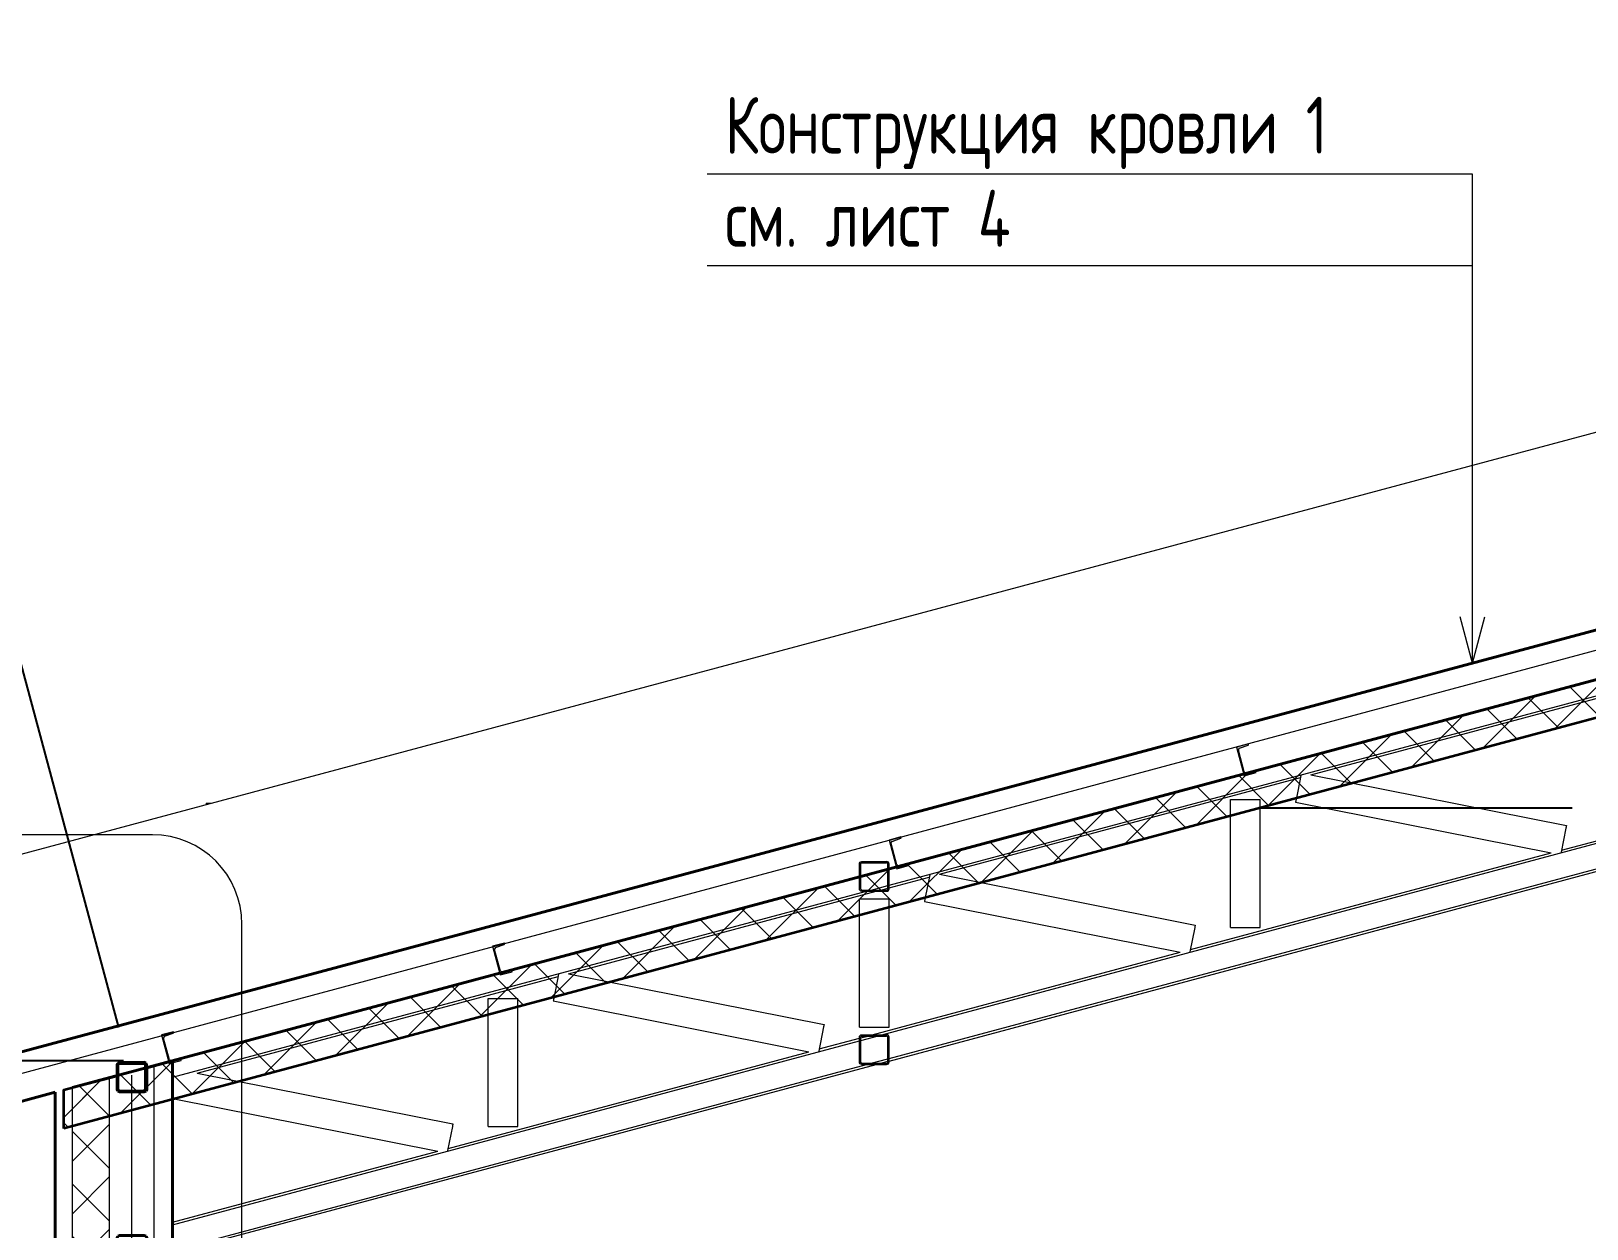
# Model space of a CAD drawing. Header units: millimetres. Extents: x 34668 to 196414, y -30276 to 15801.
# Drawn here: x 57049 to 63336, y 6879 to 11721 of the extents above; entities that cross this region are included whole.
import ezdxf
from ezdxf.enums import TextEntityAlignment as Align

# ---------------------------------------------------------------- set-up
doc = ezdxf.new("R2010")
doc.units = ezdxf.units.MM
doc.header["$MEASUREMENT"] = 0
doc.linetypes.add('Штрихштриховая', pattern=[10936.110735, 5291.666508, -2116.666555, 1411.111116, -2116.666555])
for name, color, linetype in [('- Спрятан', 7, 'Continuous'), ('крыша', 7, 'Continuous'), ('оси', 7, 'Continuous'), ('перекрытие', 7, 'Continuous'), ('размеры', 7, 'Continuous'), ('стены наруж', 7, 'Continuous'), ('текст', 7, 'Continuous')]:
    doc.layers.add(name, color=color, linetype=linetype)
for name, color, linetype, lineweight in [('- Спрятан_Ном._пера__96', 7, 'Continuous', 13), ('- Спрятан_Ном._пера__98', 7, 'Continuous', 35), ('0_Ном._пера__95', 251, 'Continuous', 13), ('0_Ном._пера__97', 7, 'Continuous', 20), ('крыша_Ном._пера__96', 7, 'Continuous', 13), ('крыша_Ном._пера__99', 7, 'Continuous', 40), ('оси_Ном._пера__96', 7, 'Continuous', 13), ('перекрытие_Ном._пера__96', 7, 'Continuous', 13), ('подп стены Инжзащита_Ном._пера__96', 7, 'Continuous', 13), ('подп стены Инжзащита_Ном._пера__97', 7, 'Continuous', 20), ('подп стены Инжзащита_Ном._пера__98', 7, 'Continuous', 35), ('стены наруж_Ном._пера__96', 7, 'Continuous', 13), ('стены наруж_Ном._пера__99', 7, 'Continuous', 40), ('текст_Ном._пера__1', 7, 'Continuous', 25), ('текст_Ном._пера__96', 7, 'Continuous', 13)]:
    doc.layers.add(name, color=color, linetype=linetype, lineweight=lineweight)
doc.styles.add('СГЕНЕРИР_СТИЛЬ_1', font='gost_2_304-81_type.ttf')
doc.styles.add('СГЕНЕРИР_СТИЛЬ_2', font='arial.ttf')
doc.dimstyles.new('СГЕНЕРИР_СТИЛЬ__2', dxfattribs={"dimtxt": 250, "dimasz": 142.5, "dimexe": 0.18, "dimexo": 200, "dimgap": 0.09, "dimtad": 1, "dimdec": 0, "dimzin": 0, "dimdsep": 46, "dimtxsty": 'СГЕНЕРИР_СТИЛЬ_1', "dimblk": 'ARROWHEAD_6', "dimblk1": 'ARROWHEAD_6', "dimblk2": 'ARROWHEAD_6', "dimcen": 0.09, "dimclrd": 7, "dimclre": 7, "dimclrt": 7, "dimadec": 0, "dimazin": 0, "dimtfac": 1, "dimtdec": 4, "dimtmove": 0, "dimatfit": 3, "dimfxl": 1, "dimtolj": 1, "dimtzin": 0, "dimarcsym": 0})
doc.dimstyles.new('СГЕНЕРИР_СТИЛЬ__3', dxfattribs={"dimtxt": 250, "dimasz": 142.5, "dimexe": 0.18, "dimexo": 200, "dimgap": 0.09, "dimtad": 1, "dimdec": 0, "dimzin": 0, "dimdsep": 46, "dimtxsty": 'СГЕНЕРИР_СТИЛЬ_1', "dimblk": 'ARROWHEAD_6', "dimblk1": 'ARROWHEAD_6', "dimblk2": 'ARROWHEAD_6', "dimcen": 0.09, "dimclrd": 7, "dimclre": 7, "dimclrt": 7, "dimadec": 0, "dimazin": 0, "dimtfac": 1, "dimtdec": 4, "dimtmove": 2, "dimatfit": 3, "dimfxl": 1, "dimtolj": 1, "dimtzin": 0, "dimarcsym": 0})
pattern_1 = [(45, (0, 0), (-106.06602, 106.06602), []), (135, (0, 0), (106.06602, 106.06602), [])]

# ---------------------------------------------------------------- blocks, each defined once
blk = doc.blocks.new('Элемент разреза_6_2')
at = {"layer": 'стены наруж_Ном._пера__96', "linetype": 'Continuous'}
h = blk.add_hatch(dxfattribs=at)
h.set_pattern_fill('УТЕПЛИТ_МЕЛКИЙ_0002', color=256, style=0, pattern_type=2)
h.set_pattern_definition(pattern_1)
h.paths.add_polyline_path([(57365.7, 7490.2), (57215.7, 7450.1), (57215.7, 6750), (57365.7, 6750)])
h = blk.add_hatch(dxfattribs=at)
h.set_pattern_fill('УТЕПЛИТ_МЕЛКИЙ_0002', color=256, style=0, pattern_type=2)
h.set_pattern_definition(pattern_1)
h.paths.add_polyline_path([(57365.7, 5850), (57215.7, 5850), (57215.7, 4050), (57365.7, 4050)])
for p, q in [((57365.7, 6750), (57365.7, 7490.2)), ((57365.7, 6750), (57365.7, 7490.2)), ((57545.7, 6750), (57545.7, 7538.5)), ((57545.7, 6750), (57545.7, 7538.5)), ((57215.7, 6750), (57215.7, 7450.1)), ((57215.7, 6750), (57215.7, 7450.1)), ((57215.7, 4050), (57215.7, 5850)), ((57215.7, 4050), (57215.7, 5850)), ((57365.7, 4050), (57365.7, 5850)), ((57365.7, 4050), (57365.7, 5850)), ((57545.7, 4050), (57545.7, 5850)), ((57545.7, 4050), (57545.7, 5850))]:
    blk.add_line(p, q, dxfattribs=at)
at = {"layer": 'стены наруж_Ном._пера__99', "linetype": 'Continuous'}
for p, q in [((57545.7, 7538.5), (57595.7, 7551.9)), ((57595.7, 7551.9), (57620.7, 7558.6)), ((57620.7, 6750), (57620.7, 7558.6)), ((57215.7, 7450.1), (57365.7, 7490.2)), ((57365.7, 7490.2), (57396.2, 7498.4)), ((57396.2, 7442.7), (57396.2, 7498.4)), ((57516.2, 7530.6), (57545.7, 7538.5)), ((57516.2, 7442.7), (57516.2, 7530.6)), ((57145.7, 6750), (57145.7, 7431.3)), ((57399.1, 7435.6), (57396.2, 7442.7)), ((57406.2, 7432.7), (57399.1, 7435.6)), ((57406.2, 7432.7), (57506.2, 7432.7)), ((57506.2, 7432.7), (57513.2, 7435.6)), ((57513.2, 7435.6), (57516.2, 7442.7)), ((57396.2, 6842.7), (57399.1, 6849.7)), ((57396.2, 6750), (57396.2, 6842.7)), ((57399.1, 6849.7), (57406.2, 6852.7)), ((57406.2, 6852.7), (57506.2, 6852.7)), ((57513.2, 6849.7), (57506.2, 6852.7)), ((57516.2, 6842.7), (57513.2, 6849.7)), ((57516.2, 6750), (57516.2, 6842.7)), ((57145.7, 6750), (57165.7, 6750)), ((57165.7, 6750), (57215.7, 6750)), ((57215.7, 6750), (57365.7, 6750)), ((57365.7, 6750), (57396.2, 6750)), ((57516.2, 6750), (57545.7, 6750)), ((57545.7, 6750), (57595.7, 6750)), ((57595.7, 6750), (57620.7, 6750)), ((57145.7, 5850), (57165.7, 5850)), ((57145.7, 4050), (57145.7, 5850)), ((57165.7, 5850), (57215.7, 5850)), ((57215.7, 5850), (57365.7, 5850)), ((57365.7, 5850), (57545.7, 5850)), ((57545.7, 5850), (57595.7, 5850)), ((57595.7, 5850), (57620.7, 5850)), ((57620.7, 4050), (57620.7, 5850))]:
    blk.add_line(p, q, dxfattribs=at)
blk = doc.blocks.new('Элемент разреза_28_2')
at = {"layer": 'стены наруж_Ном._пера__96', "linetype": 'Continuous'}
for q in [(57775.3, 8600), (57755.7, 8594.7)]:
    blk.add_line((57755.7, 8600), q, dxfattribs=at)
blk = doc.blocks.new('Элемент разреза_30_2')
at = {"layer": 'крыша_Ном._пера__96', "linetype": 'Continuous'}
blk.add_line((56805.7, 8340.2), (68995.7, 11606.5), dxfattribs=at)
blk = doc.blocks.new('Элемент разреза_52_2')
at = {"layer": '- Спрятан_Ном._пера__96', "linetype": 'Continuous'}
for p, q in [((60486.9, 7663.8), (63396.2, 8443.4)), ((63233.7, 8410.2), (63396.2, 8453.7)), ((61733.7, 8008.3), (63192, 8399)), ((60516.2, 7568.2), (63425.4, 8347.7)), ((60516.2, 7557.8), (63464.1, 8347.7)), ((60448.3, 7663.8), (61692, 7997.1)), ((57620.7, 6895.8), (60396.2, 7639.5)), ((60233.7, 7606.4), (60396.2, 7649.9)), ((60401.2, 7651.2), (60429.6, 7658.8)), ((60401.2, 7640.9), (60468.2, 7658.8)), ((58733.7, 7204.4), (60192, 7595.2)), ((60444.1, 7548.8), (60511.2, 7566.8)), ((60482.7, 7548.8), (60511.2, 7556.5)), ((57620.7, 6792.3), (60425.4, 7543.8)), ((57620.7, 6782), (60464.1, 7543.8)), ((57620.7, 6906.2), (58692, 7193.3))]:
    blk.add_line(p, q, dxfattribs=at)
blk = doc.blocks.new('Элемент разреза_53_2')
at = {"layer": '- Спрятан_Ном._пера__96', "linetype": 'Continuous'}
for p, q in [((60516.2, 8268.2), (63425.4, 9047.7)), ((62220.3, 8714.4), (63464.1, 9047.7)), ((60720.3, 8312.5), (62178.6, 8703.3)), ((60516.2, 8257.8), (60678.6, 8301.3)), ((57620.7, 7492.3), (60425.4, 8243.8)), ((59220.4, 7910.6), (60464.1, 8243.8)), ((60444.1, 8248.8), (60511.2, 8266.8)), ((60482.7, 8248.8), (60511.2, 8256.5)), ((57720.3, 7508.7), (59178.6, 7899.4))]:
    blk.add_line(p, q, dxfattribs=at)
blk = doc.blocks.new('Элемент разреза_57_2')
at = {"layer": '- Спрятан_Ном._пера__96', "linetype": 'Continuous'}
for p, q in [((58896.2, 7810.9), (58896.9, 7810.9)), ((58896.2, 7292.9), (58896.2, 7810.9)), ((58896.9, 7810.9), (58899.1, 7810.9)), ((58899.1, 7810.9), (58902.3, 7810.9)), ((58902.3, 7810.9), (58906.2, 7810.9)), ((58906.2, 7810.9), (59006.2, 7810.9)), ((59006.2, 7810.9), (59010, 7810.9)), ((59010, 7810.9), (59013.2, 7810.9)), ((59013.2, 7810.9), (59015.4, 7810.9)), ((59015.4, 7810.9), (59016.2, 7810.9)), ((59016.2, 7292.9), (59016.2, 7810.9)), ((58896.2, 7292.9), (58896.9, 7292.9)), ((58896.9, 7292.9), (58899.1, 7292.9)), ((58899.1, 7292.9), (58902.3, 7292.9)), ((58902.3, 7292.9), (58906.2, 7292.9)), ((58906.2, 7292.9), (59006.2, 7292.9)), ((59006.2, 7292.9), (59010, 7292.9)), ((59010, 7292.9), (59013.2, 7292.9)), ((59013.2, 7292.9), (59015.4, 7292.9)), ((59015.4, 7292.9), (59016.2, 7292.9))]:
    blk.add_line(p, q, dxfattribs=at)
blk = doc.blocks.new('Элемент разреза_58_2')
at = {"layer": '- Спрятан_Ном._пера__96', "linetype": 'Continuous'}
for p, q in [((60396.2, 8212.8), (60396.9, 8212.8)), ((60396.2, 7694.8), (60396.2, 8212.8)), ((60396.9, 8212.8), (60399.1, 8212.8)), ((60399.1, 8212.8), (60402.3, 8212.8)), ((60402.3, 8212.8), (60406.2, 8212.8)), ((60406.2, 8212.8), (60506.2, 8212.8)), ((60506.2, 8212.8), (60510, 8212.8)), ((60510, 8212.8), (60513.2, 8212.8)), ((60513.2, 8212.8), (60515.4, 8212.8)), ((60515.4, 8212.8), (60516.2, 8212.8)), ((60516.2, 7694.8), (60516.2, 8212.8)), ((60396.2, 7694.8), (60396.9, 7694.8)), ((60396.9, 7694.8), (60399.1, 7694.8)), ((60399.1, 7694.8), (60402.3, 7694.8)), ((60402.3, 7694.8), (60406.2, 7694.8)), ((60406.2, 7694.8), (60506.2, 7694.8)), ((60506.2, 7694.8), (60510, 7694.8)), ((60510, 7694.8), (60513.2, 7694.8)), ((60513.2, 7694.8), (60515.4, 7694.8)), ((60515.4, 7694.8), (60516.2, 7694.8))]:
    blk.add_line(p, q, dxfattribs=at)
blk = doc.blocks.new('Элемент разреза_59_2')
at = {"layer": '- Спрятан_Ном._пера__96', "linetype": 'Continuous'}
for p, q in [((61896.2, 8614.8), (61896.9, 8614.8)), ((61896.2, 8096.8), (61896.2, 8614.8)), ((61896.9, 8614.8), (61899.1, 8614.8)), ((61899.1, 8614.8), (61902.3, 8614.8)), ((61902.3, 8614.8), (61906.2, 8614.8)), ((61906.2, 8614.8), (62006.2, 8614.8)), ((62006.2, 8614.8), (62010, 8614.8)), ((62010, 8614.8), (62013.2, 8614.8)), ((62013.2, 8614.8), (62015.4, 8614.8)), ((62015.4, 8614.8), (62016.2, 8614.8)), ((62016.2, 8096.8), (62016.2, 8614.8)), ((61896.2, 8096.8), (61896.9, 8096.8)), ((61896.9, 8096.8), (61899.1, 8096.8)), ((61899.1, 8096.8), (61902.3, 8096.8)), ((61902.3, 8096.8), (61906.2, 8096.8)), ((61906.2, 8096.8), (62006.2, 8096.8)), ((62006.2, 8096.8), (62010, 8096.8)), ((62010, 8096.8), (62013.2, 8096.8)), ((62013.2, 8096.8), (62015.4, 8096.8)), ((62015.4, 8096.8), (62016.2, 8096.8))]:
    blk.add_line(p, q, dxfattribs=at)
blk = doc.blocks.new('Элемент разреза_65_2')
at = {"layer": '- Спрятан_Ном._пера__96', "linetype": 'Continuous'}
for p, q in [((59180.4, 7908.3), (59160.9, 7810.3)), ((59180.6, 7909.7), (59180.4, 7908.3)), ((59220.4, 7910.6), (60253.4, 7705.3)), ((59159.1, 7801.2), (59158.9, 7800.5)), ((59158.9, 7800.5), (60192, 7595.2)), ((59159.5, 7803.3), (59159.1, 7801.2)), ((59160.1, 7806.5), (59159.5, 7803.3)), ((59160.9, 7810.3), (59160.1, 7806.5)), ((60251.4, 7695.5), (60231.9, 7597.4)), ((60252.2, 7699.3), (60251.4, 7695.5)), ((60252.8, 7702.4), (60252.2, 7699.3)), ((60253.2, 7704.6), (60252.8, 7702.4)), ((60253.4, 7705.3), (60253.2, 7704.6)), ((60231.9, 7597.4), (60231.7, 7596.1))]:
    blk.add_line(p, q, dxfattribs=at)
blk = doc.blocks.new('Элемент разреза_66_2')
at = {"layer": '- Спрятан_Ном._пера__96', "linetype": 'Continuous'}
for p, q in [((60680.4, 8310.3), (60660.9, 8212.2)), ((60680.6, 8311.6), (60680.4, 8310.3)), ((60720.4, 8312.5), (61753.4, 8107.2)), ((60659.1, 8203.1), (60658.9, 8202.4)), ((60658.9, 8202.4), (61692, 7997.1)), ((60659.5, 8205.3), (60659.1, 8203.1)), ((60660.1, 8208.4), (60659.5, 8205.3)), ((60660.9, 8212.2), (60660.1, 8208.4)), ((61751.4, 8097.4), (61731.9, 7999.3)), ((61752.2, 8101.2), (61751.4, 8097.4)), ((61752.8, 8104.4), (61752.2, 8101.2)), ((61753.2, 8106.5), (61752.8, 8104.4)), ((61753.4, 8107.2), (61753.2, 8106.5)), ((61731.9, 7999.3), (61731.7, 7998))]:
    blk.add_line(p, q, dxfattribs=at)
blk = doc.blocks.new('Элемент разреза_67_2')
at = {"layer": '- Спрятан_Ном._пера__96', "linetype": 'Continuous'}
for p, q in [((57720.4, 7508.7), (58753.4, 7303.4)), ((57620.7, 7406.1), (58692, 7193.2)), ((58751.4, 7293.6), (58731.9, 7195.5)), ((58752.2, 7297.3), (58751.4, 7293.6)), ((58752.8, 7300.5), (58752.2, 7297.3)), ((58753.2, 7302.6), (58752.8, 7300.5)), ((58753.4, 7303.4), (58753.2, 7302.6)), ((58731.9, 7195.5), (58731.7, 7194.2))]:
    blk.add_line(p, q, dxfattribs=at)
blk = doc.blocks.new('Элемент разреза_68_2')
at = {"layer": '- Спрятан_Ном._пера__96', "linetype": 'Continuous'}
for p, q in [((62180.4, 8712.2), (62160.9, 8614.1)), ((62180.6, 8713.5), (62180.4, 8712.2)), ((62220.4, 8714.4), (63253.4, 8509.2)), ((62160.9, 8614.1), (62160.1, 8610.4)), ((62159.1, 8605), (62158.9, 8604.3)), ((62158.9, 8604.3), (63192, 8399)), ((62159.5, 8607.2), (62159.1, 8605)), ((62160.1, 8610.4), (62159.5, 8607.2)), ((63251.4, 8499.4), (63231.9, 8401.3)), ((63252.2, 8503.1), (63251.4, 8499.4)), ((63252.8, 8506.3), (63252.2, 8503.1)), ((63253.2, 8508.4), (63252.8, 8506.3)), ((63253.4, 8509.2), (63253.2, 8508.4)), ((63231.9, 8401.3), (63231.7, 8399.9))]:
    blk.add_line(p, q, dxfattribs=at)
blk = doc.blocks.new('Элемент разреза_70_2')
at = {"layer": '- Спрятан_Ном._пера__96', "linetype": 'Continuous', "lineweight": 25}
h = blk.add_hatch(color=7, dxfattribs=at)
h.paths.add_polyline_path([(57406.2, 7552.7), (57399.1, 7549.7), (57396.2, 7542.7), (57396.2, 7442.7), (57399.1, 7435.6), (57406.2, 7432.7), (57506.2, 7432.7), (57513.2, 7435.6), (57516.2, 7442.7), (57516.2, 7542.7), (57513.2, 7549.7), (57506.2, 7552.7)])
h.paths.add_polyline_path([(57406.2, 7547.7), (57506.2, 7547.7), (57509.7, 7546.2), (57511.2, 7542.7), (57511.2, 7442.7), (57509.7, 7439.1), (57506.2, 7437.7), (57406.2, 7437.7), (57402.6, 7439.1), (57401.2, 7442.7), (57401.2, 7542.7), (57402.6, 7546.2)], flags=0)
at = {"layer": '- Спрятан_Ном._пера__98', "linetype": 'Continuous'}
for p, q in [((57396.2, 7542.7), (57399.1, 7549.7)), ((57399.1, 7549.7), (57406.2, 7552.7)), ((57401.2, 7542.7), (57402.6, 7546.2)), ((57402.6, 7546.2), (57406.2, 7547.7)), ((57406.2, 7552.7), (57506.2, 7552.7)), ((57406.2, 7547.7), (57506.2, 7547.7)), ((57513.2, 7549.7), (57506.2, 7552.7)), ((57509.7, 7546.2), (57506.2, 7547.7)), ((57511.2, 7542.7), (57509.7, 7546.2)), ((57516.2, 7542.7), (57513.2, 7549.7)), ((57396.2, 7442.7), (57396.2, 7542.7)), ((57401.2, 7442.7), (57401.2, 7542.7)), ((57511.2, 7442.7), (57511.2, 7542.7)), ((57516.2, 7442.7), (57516.2, 7542.7)), ((57399.1, 7435.6), (57396.2, 7442.7)), ((57406.2, 7432.7), (57399.1, 7435.6)), ((57402.6, 7439.1), (57401.2, 7442.7)), ((57406.2, 7437.7), (57402.6, 7439.1)), ((57406.2, 7437.7), (57506.2, 7437.7)), ((57406.2, 7432.7), (57506.2, 7432.7)), ((57506.2, 7437.7), (57509.7, 7439.1)), ((57506.2, 7432.7), (57513.2, 7435.6)), ((57509.7, 7439.1), (57511.2, 7442.7)), ((57513.2, 7435.6), (57516.2, 7442.7))]:
    blk.add_line(p, q, dxfattribs=at)
blk = doc.blocks.new('Элемент разреза_77_2')
at = {"layer": '- Спрятан_Ном._пера__96', "linetype": 'Continuous'}
h = blk.add_hatch(color=256, dxfattribs=at)
h.paths.add_polyline_path([(60406.2, 8363.8), (60402.3, 8363.1), (60399.1, 8360.9), (60396.9, 8357.7), (60396.2, 8353.8), (60396.2, 8253.8), (60396.9, 8250), (60399.1, 8246.8), (60402.3, 8244.6), (60406.2, 8243.8), (60506.2, 8243.8), (60510, 8244.6), (60513.2, 8246.8), (60515.4, 8250), (60516.2, 8253.8), (60516.2, 8353.8), (60515.4, 8357.7), (60513.2, 8360.9), (60510, 8363.1), (60506.2, 8363.8)])
h.paths.add_polyline_path([(60406.2, 8358.8), (60506.2, 8358.8), (60508.1, 8358.5), (60509.7, 8357.4), (60510.8, 8355.8), (60511.2, 8353.8), (60511.2, 8253.8), (60510.8, 8251.9), (60509.7, 8250.3), (60508.1, 8249.2), (60506.2, 8248.8), (60406.2, 8248.8), (60404.2, 8249.2), (60402.6, 8250.3), (60401.5, 8251.9), (60401.2, 8253.8), (60401.2, 8353.8), (60401.5, 8355.8), (60402.6, 8357.4), (60404.2, 8358.5)], flags=0)
for p, q in [((60399.1, 8360.9), (60402.3, 8363.1)), ((60402.3, 8363.1), (60406.2, 8363.8)), ((60406.2, 8363.8), (60506.2, 8363.8)), ((60510, 8363.1), (60506.2, 8363.8)), ((60513.2, 8360.9), (60510, 8363.1)), ((60396.2, 8353.8), (60396.9, 8357.7)), ((60396.2, 8253.8), (60396.2, 8353.8)), ((60396.9, 8357.7), (60399.1, 8360.9)), ((60401.2, 8353.8), (60401.5, 8355.8)), ((60401.2, 8253.8), (60401.2, 8353.8)), ((60401.5, 8355.8), (60402.6, 8357.4)), ((60402.6, 8357.4), (60404.2, 8358.5)), ((60404.2, 8358.5), (60406.2, 8358.8)), ((60406.2, 8358.8), (60506.2, 8358.8)), ((60508.1, 8358.5), (60506.2, 8358.8)), ((60509.7, 8357.4), (60508.1, 8358.5)), ((60510.8, 8355.8), (60509.7, 8357.4)), ((60511.2, 8353.8), (60510.8, 8355.8)), ((60511.2, 8253.8), (60511.2, 8353.8)), ((60515.4, 8357.7), (60513.2, 8360.9)), ((60516.2, 8353.8), (60515.4, 8357.7)), ((60516.2, 8253.8), (60516.2, 8353.8)), ((60396.9, 8250), (60396.2, 8253.8)), ((60399.1, 8246.8), (60396.9, 8250)), ((60402.3, 8244.6), (60399.1, 8246.8)), ((60401.5, 8251.9), (60401.2, 8253.8)), ((60402.6, 8250.3), (60401.5, 8251.9)), ((60406.2, 8243.8), (60402.3, 8244.6)), ((60404.2, 8249.2), (60402.6, 8250.3)), ((60406.2, 8248.8), (60404.2, 8249.2)), ((60406.2, 8248.8), (60506.2, 8248.8)), ((60406.2, 8243.8), (60506.2, 8243.8)), ((60506.2, 8248.8), (60508.1, 8249.2)), ((60506.2, 8243.8), (60510, 8244.6)), ((60508.1, 8249.2), (60509.7, 8250.3)), ((60509.7, 8250.3), (60510.8, 8251.9)), ((60510, 8244.6), (60513.2, 8246.8)), ((60510.8, 8251.9), (60511.2, 8253.8)), ((60513.2, 8246.8), (60515.4, 8250)), ((60515.4, 8250), (60516.2, 8253.8))]:
    blk.add_line(p, q, dxfattribs=at)
blk = doc.blocks.new('Элемент разреза_78_2')
at = {"layer": '- Спрятан_Ном._пера__96', "linetype": 'Continuous'}
h = blk.add_hatch(color=256, dxfattribs=at)
h.paths.add_polyline_path([(60406.2, 7663.8), (60402.3, 7663.1), (60399.1, 7660.9), (60396.9, 7657.7), (60396.2, 7653.8), (60396.2, 7553.8), (60396.9, 7550), (60399.1, 7546.8), (60402.3, 7544.6), (60406.2, 7543.8), (60506.2, 7543.8), (60510, 7544.6), (60513.2, 7546.8), (60515.4, 7550), (60516.2, 7553.8), (60516.2, 7653.8), (60515.4, 7657.7), (60513.2, 7660.9), (60510, 7663.1), (60506.2, 7663.8)])
h.paths.add_polyline_path([(60406.2, 7658.8), (60506.2, 7658.8), (60508.1, 7658.5), (60509.7, 7657.4), (60510.8, 7655.8), (60511.2, 7653.8), (60511.2, 7553.8), (60510.8, 7551.9), (60509.7, 7550.3), (60508.1, 7549.2), (60506.2, 7548.8), (60406.2, 7548.8), (60404.2, 7549.2), (60402.6, 7550.3), (60401.5, 7551.9), (60401.2, 7553.8), (60401.2, 7653.8), (60401.5, 7655.8), (60402.6, 7657.4), (60404.2, 7658.5)], flags=0)
for p, q in [((60396.2, 7653.8), (60396.9, 7657.7)), ((60396.2, 7553.8), (60396.2, 7653.8)), ((60396.9, 7657.7), (60399.1, 7660.9)), ((60399.1, 7660.9), (60402.3, 7663.1)), ((60401.2, 7653.8), (60401.5, 7655.8)), ((60401.2, 7553.8), (60401.2, 7653.8)), ((60401.5, 7655.8), (60402.6, 7657.4)), ((60402.3, 7663.1), (60406.2, 7663.8)), ((60402.6, 7657.4), (60404.2, 7658.5)), ((60404.2, 7658.5), (60406.2, 7658.8)), ((60406.2, 7663.8), (60506.2, 7663.8)), ((60406.2, 7658.8), (60506.2, 7658.8)), ((60510, 7663.1), (60506.2, 7663.8)), ((60508.1, 7658.5), (60506.2, 7658.8)), ((60509.7, 7657.4), (60508.1, 7658.5)), ((60510.8, 7655.8), (60509.7, 7657.4)), ((60513.2, 7660.9), (60510, 7663.1)), ((60511.2, 7653.8), (60510.8, 7655.8)), ((60511.2, 7553.8), (60511.2, 7653.8)), ((60515.4, 7657.7), (60513.2, 7660.9)), ((60516.2, 7653.8), (60515.4, 7657.7)), ((60516.2, 7553.8), (60516.2, 7653.8)), ((60396.9, 7550), (60396.2, 7553.8)), ((60399.1, 7546.8), (60396.9, 7550)), ((60402.3, 7544.6), (60399.1, 7546.8)), ((60401.5, 7551.9), (60401.2, 7553.8)), ((60402.6, 7550.3), (60401.5, 7551.9)), ((60404.2, 7549.2), (60402.6, 7550.3)), ((60406.2, 7548.8), (60404.2, 7549.2)), ((60406.2, 7548.8), (60506.2, 7548.8)), ((60506.2, 7548.8), (60508.1, 7549.2)), ((60508.1, 7549.2), (60509.7, 7550.3)), ((60509.7, 7550.3), (60510.8, 7551.9)), ((60510, 7544.6), (60513.2, 7546.8)), ((60510.8, 7551.9), (60511.2, 7553.8)), ((60513.2, 7546.8), (60515.4, 7550)), ((60515.4, 7550), (60516.2, 7553.8)), ((60406.2, 7543.8), (60402.3, 7544.6)), ((60406.2, 7543.8), (60506.2, 7543.8)), ((60506.2, 7543.8), (60510, 7544.6))]:
    blk.add_line(p, q, dxfattribs=at)
blk = doc.blocks.new('Стандартный маркер сетки[1]_2', base_point=(57455.7, 7500))
at = {"layer": 'оси_Ном._пера__96', "linetype": 'Штрихштриховая'}
blk.add_line((57455.7, 6500), (57455.7, 7500), dxfattribs=at)
at = {"layer": 'оси_Ном._пера__96', "style": 'СГЕНЕРИР_СТИЛЬ_1'}
blk.add_attdef('AC_MarkerText_1', text='', height=350, rotation=360, dxfattribs=at).set_placement((57299.5, -3669.7), align=Align.BOTTOM_LEFT)
blk = doc.blocks.new('Элемент разреза_82_2')
at = {"layer": 'крыша_Ном._пера__99', "linetype": 'Continuous'}
for p, q in [((56655.7, 7500), (69455.7, 10929.7)), ((57215.7, 7450.1), (69455.7, 10729.7)), ((56705.7, 7313.4), (57145.7, 7431.3))]:
    blk.add_line(p, q, dxfattribs=at)
blk = doc.blocks.new('Линия_3_2', base_point=(62874.1, 9166.2))
at = {"layer": 'текст_Ном._пера__96', "linetype": 'Continuous'}
for q in [(62874.1, 11142.3), (62824.1, 9352.8), (62924.1, 9352.8)]:
    blk.add_line((62874.1, 9166.2), q, dxfattribs=at)
blk = doc.blocks.new('Чертеж детали_1_2', base_point=(57176.5, 5673.8))
at = {"layer": 'перекрытие_Ном._пера__96', "linetype": 'Continuous'}
for p, q in [((55546.2, 8850.8), (54423.8, 8850.8)), ((56046.2, 8850.8), (55546.2, 8850.8)), ((56046.2, 8850.8), (56553.6, 8361.6)), ((57538.7, 8472.4), (56814.4, 8472.4)), ((56452.2, 8110.2), (56452.2, 3237.4)), ((57900.9, 3237.4), (57900.9, 8110.2)), ((56814.4, 2875.3), (57538.7, 2875.3))]:
    blk.add_line(p, q, dxfattribs=at)
for centre, start, end in [((56814.4, 8110.2), 90, 180), ((57538.7, 8110.2), 0, 90), ((56814.4, 3237.4), 180, 270), ((57538.7, 3237.4), 270, 0)]:
    blk.add_arc(centre, 362.2, start, end, dxfattribs=at)
at = {"layer": 'перекрытие_Ном._пера__96', "char_height": 220, "style": 'СГЕНЕРИР_СТИЛЬ_2'}
for s, insert, attachment_point in [('{Узел 4}', (54651.1, 8922.8), 7), ('{см. л.12}', (54423.8, 8800.5), 1)]:
    blk.add_mtext(s, dxfattribs=dict(at, insert=insert, attachment_point=attachment_point))
blk = doc.blocks.new('ARROWHEAD_6')
at = {"color": 0, "linetype": 'Continuous', "lineweight": 0}
for p, q in [((-0.5, -0.5), (0.5, 0.5)), ((0, 0), (-1, 0))]:
    blk.add_line(p, q, dxfattribs=at)
blk = doc.blocks.new('*D248')
at = {"layer": 'Defpoints', "color": 0, "linetype": 'Continuous', "transparency": 16777216}
for p in [(57622.3, 7559), (53807, 4050), (57622.3, 4050)]:
    blk.add_point(p, dxfattribs=at)
at = {"layer": 'размеры', "color": 7, "linetype": 'Continuous', "lineweight": -2, "transparency": 16777216}
for p, q in [((57422.3, 7559), (53806.8, 7559)), ((53807, 7416.5), (53807, 6090.3)), ((53807, 4192.5), (53807, 5518.7)), ((57422.3, 4050), (53806.8, 4050))]:
    blk.add_line(p, q, dxfattribs=at)
at = {"layer": 'размеры', "color": 7, "linetype": 'Continuous', "lineweight": -2, "transparency": 16777216, "xscale": 142.5, "yscale": 142.5, "zscale": 142.5}
for p, rotation in [((53807, 7559), 90), ((53807, 4050), 270)]:
    blk.add_blockref('ARROWHEAD_6', p, dxfattribs=dict(at, rotation=rotation))
at = {"layer": 'размеры', "color": 7, "linetype": 'Continuous', "transparency": 16777216, "insert": (53807, 5804.5), "char_height": 250, "attachment_point": 5, "rotation": 90, "style": 'СГЕНЕРИР_СТИЛЬ_1'}
blk.add_mtext('\\A1;3509', dxfattribs=at)
blk = doc.blocks.new('*D251')
at = {"layer": 'Defpoints', "color": 0, "linetype": 'Continuous', "transparency": 16777216}
for p in [(68114.2, 15714), (69455.7, 10729.7), (57455.7, 7500)]:
    blk.add_point(p, dxfattribs=at)
at = {"layer": 'размеры', "color": 7, "linetype": 'Continuous', "lineweight": -2, "transparency": 16777216}
for p, q in [((67976.6, 15677), (62239.3, 14132.8)), ((69403.7, 10922.9), (68114.1, 15714.2)), ((56251.8, 12521.3), (61989.1, 14065.5)), ((57403.7, 7693.1), (56114.1, 12484.4))]:
    blk.add_line(p, q, dxfattribs=at)
at = {"layer": 'размеры', "color": 7, "linetype": 'Continuous', "lineweight": -2, "transparency": 16777216, "xscale": 142.5, "yscale": 142.5, "zscale": 142.5}
for p, rotation in [((68114.2, 15714), 15.06394899936932), ((56114.2, 12484.2), 195.0639489993693)]:
    blk.add_blockref('ARROWHEAD_6', p, dxfattribs=dict(at, rotation=rotation))
at = {"layer": 'размеры', "color": 7, "linetype": 'Continuous', "transparency": 16777216, "insert": (62114.2, 14099.1), "char_height": 250, "attachment_point": 5, "rotation": 90, "style": 'СГЕНЕРИР_СТИЛЬ_1'}
blk.add_mtext('\\A1;12427', dxfattribs=at)
blk = doc.blocks.new('*D252')
at = {"layer": 'Defpoints', "color": 0, "linetype": 'Continuous', "transparency": 16777216}
for p in [(69467.3, 10577.6), (63795.8, 8736.7), (62016.2, 8581.1), (63276, 8581.1), (57180.7, 7285.4)]:
    blk.add_point(p, dxfattribs=at)
at = {"layer": 'размеры', "color": 7, "linetype": 'Continuous', "lineweight": -2, "transparency": 16777216}
blk.add_line((63476, 8581.1), (63802.8, 8581.1), dxfattribs=at)
for start, end in [(19.57154, 24.14309), (0, 15), (350.85691, 355.42846)]:
    blk.add_arc((62016.2, 8581.1), 1786.4, start, end, dxfattribs=at)
at = {"layer": 'размеры', "color": 7, "linetype": 'Continuous', "lineweight": -2, "transparency": 16777216, "xscale": 142.5, "yscale": 142.5, "zscale": 142.5}
for p, rotation in [((63741.7, 9043.4), 287.2857720412943), ((63802.6, 8581.1), 87.71422796161535)]:
    blk.add_blockref('ARROWHEAD_6', p, dxfattribs=dict(at, rotation=rotation))
at = {"layer": 'размеры', "color": 7, "linetype": 'Continuous', "transparency": 16777216, "insert": (63787.3, 8814.2), "char_height": 250, "attachment_point": 5, "rotation": 90, "style": 'СГЕНЕРИР_СТИЛЬ_1'}
blk.add_mtext('\\A1;15°', dxfattribs=at)

msp = doc.modelspace()

# ---------------------------------------------------------------- hatches: boundary and pattern name
at = {"layer": '0_Ном._пера__95', "linetype": 'Continuous'}
for points in [[(61951.3, 8711.1), (61999.3, 8724), (61998.7, 8726.3, 0.388879), (61995.8, 8728.2), (61959.3, 8721.8, -0.388879), (61951.5, 8726.7), (61928.2, 8813.6, -0.388879), (61932.5, 8821.8), (61967.3, 8834.5, 0.388879), (61968.9, 8837.6), (61968.3, 8839.9), (61920.3, 8827)], [(60546.9, 8334.8), (60594.9, 8347.7), (60594.3, 8350, 0.388879), (60591.4, 8351.9), (60554.9, 8345.5, -0.388879), (60547.1, 8350.4), (60523.8, 8437.3, -0.388879), (60528.1, 8445.5), (60562.9, 8458.2, 0.388879), (60564.5, 8461.3), (60563.9, 8463.6), (60515.9, 8450.7)], [(58944.9, 7905.6), (58993, 7918.4), (58992.3, 7920.8, 0.388879), (58989.4, 7922.6), (58952.9, 7916.2, -0.388879), (58945.1, 7921.2), (58921.8, 8008.1, -0.388879), (58926.1, 8016.3), (58960.9, 8028.9, 0.388879), (58962.5, 8032), (58961.9, 8034.4), (58913.9, 8021.5)], [(57607.2, 7547.1), (57655.2, 7560), (57654.6, 7562.3, 0.388879), (57651.7, 7564.2), (57615.2, 7557.8, -0.388879), (57607.4, 7562.7), (57584.1, 7649.6, -0.388879), (57588.4, 7657.8), (57623.2, 7670.5, 0.388879), (57624.8, 7673.6), (57624.1, 7675.9), (57576.1, 7663)]]:
    msp.add_hatch(color=256, dxfattribs=at).paths.add_polyline_path(points)
at = {"layer": 'подп стены Инжзащита_Ном._пера__97', "linetype": 'Continuous'}
h = msp.add_hatch(dxfattribs=at)
h.set_pattern_fill('УТЕПЛИТ_МЕЛКИЙ_0002', color=256, style=0, pattern_type=2)
h.set_pattern_definition(pattern_1)
h.paths.add_polyline_path([(57180.7, 7285.4), (57180.7, 7440.7), (69428.5, 10722.5), (69467.3, 10577.6)])

# ---------------------------------------------------------------- linework, layer by layer
msp.add_lwpolyline([(62016.2, 8581.1), (63276, 8581.1)])
at = {"layer": '0_Ном._пера__97', "linetype": 'Continuous'}
for p, q in [((61968.3, 8839.9), (61920.3, 8827)), ((61920.3, 8827), (61951.3, 8711.1)), ((61951.5, 8726.7), (61928.2, 8813.6)), ((61932.5, 8821.8), (61967.3, 8834.5)), ((61968.9, 8837.6), (61968.3, 8839.9)), ((61951.3, 8711.1), (61999.3, 8724)), ((61995.8, 8728.2), (61959.3, 8721.8)), ((61999.3, 8724), (61998.7, 8726.3)), ((60563.9, 8463.6), (60515.9, 8450.7)), ((60515.9, 8450.7), (60546.9, 8334.8)), ((60547.1, 8350.4), (60523.8, 8437.3)), ((60528.1, 8445.5), (60562.9, 8458.2)), ((60564.5, 8461.3), (60563.9, 8463.6)), ((60546.9, 8334.8), (60594.9, 8347.7)), ((60591.4, 8351.9), (60554.9, 8345.5)), ((60594.9, 8347.7), (60594.3, 8350)), ((58961.9, 8034.4), (58913.9, 8021.5)), ((58913.9, 8021.5), (58944.9, 7905.6)), ((58945.1, 7921.2), (58921.8, 8008.1)), ((58926.1, 8016.3), (58960.9, 8028.9)), ((58962.5, 8032), (58961.9, 8034.4)), ((58989.4, 7922.6), (58952.9, 7916.2)), ((58944.9, 7905.6), (58993, 7918.4)), ((58993, 7918.4), (58992.3, 7920.8)), ((57624.1, 7675.9), (57576.1, 7663)), ((57624.8, 7673.6), (57624.1, 7675.9)), ((57576.1, 7663), (57607.2, 7547.1)), ((57607.4, 7562.7), (57584.1, 7649.6)), ((57588.4, 7657.8), (57623.2, 7670.5)), ((57607.2, 7547.1), (57655.2, 7560)), ((57651.7, 7564.2), (57615.2, 7557.8)), ((57655.2, 7560), (57654.6, 7562.3))]:
    msp.add_line(p, q, dxfattribs=at)
for centre, radius, start, end in [((61934.8, 8815.4), 6.86, 109.99999, 194.99999), ((61966.4, 8836.9), 2.57, 289.98394, 14.98394), ((61958.1, 8728.5), 6.86, 195.01892, 280.01892), ((61996.2, 8725.7), 2.57, 14.99999, 99.99999), ((60530.4, 8439.1), 6.86, 109.99999, 194.99999), ((60562, 8460.6), 2.57, 289.98394, 14.98394), ((60553.7, 8352.2), 6.86, 195.01892, 280.01892), ((60591.8, 8349.4), 2.57, 14.99999, 99.99999), ((58928.4, 8009.8), 6.86, 109.99999, 194.99999), ((58960, 8031.4), 2.57, 289.98394, 14.98394), ((58989.8, 7920.1), 2.57, 14.99999, 99.99999), ((58951.7, 7923), 6.86, 195.01892, 280.01892), ((57622.3, 7672.9), 2.57, 289.98394, 14.98394), ((57590.7, 7651.4), 6.86, 109.99999, 194.99999), ((57614, 7564.5), 6.86, 195.01892, 280.01892), ((57652.1, 7561.7), 2.57, 14.99999, 99.99999)]:
    msp.add_arc(centre, radius, start, end, dxfattribs=at)
at = {"layer": 'подп стены Инжзащита_Ном._пера__96', "linetype": 'Continuous'}
msp.add_line((56676.4, 7418.7), (69008.4, 10733.7), dxfattribs=at)
at = {"layer": 'подп стены Инжзащита_Ном._пера__98', "linetype": 'Continuous', "flags": 128}
msp.add_lwpolyline([(57180.7, 7285.4), (57180.7, 7440.7), (69428.5, 10722.5), (69467.3, 10577.6)], close=True, dxfattribs=at)
at = {"layer": 'текст_Ном._пера__96', "linetype": 'Continuous'}
for p, q in [((62874.1, 11142.3), (59780.9, 11142.3)), ((62874.1, 10772.3), (59780.9, 10772.3))]:
    msp.add_line(p, q, dxfattribs=at)

# ---------------------------------------------------------------- block references
at = {"layer": '- Спрятан'}
for name in ['Элемент разреза_53_2', 'Элемент разреза_52_2', 'Элемент разреза_68_2', 'Элемент разреза_59_2', 'Элемент разреза_77_2', 'Элемент разреза_66_2', 'Элемент разреза_58_2', 'Элемент разреза_65_2', 'Элемент разреза_57_2', 'Элемент разреза_78_2', 'Элемент разреза_70_2', 'Элемент разреза_67_2']:
    msp.add_blockref(name, (0, 0), dxfattribs=at)
at = {"layer": 'крыша'}
for name in ['Элемент разреза_30_2', 'Элемент разреза_82_2']:
    msp.add_blockref(name, (0, 0), dxfattribs=at)
at = {"layer": 'оси', "color": 251, "linetype": 'Continuous', "lineweight": 13}
msp.add_blockref('Стандартный маркер сетки[1]_2', (57455.7, 7500), dxfattribs=at)
at = {"layer": 'перекрытие', "linetype": 'Continuous'}
msp.add_blockref('Чертеж детали_1_2', (57176.5, 5673.8), dxfattribs=at)
at = {"layer": 'стены наруж'}
for name in ['Элемент разреза_28_2', 'Элемент разреза_6_2']:
    msp.add_blockref(name, (0, 0), dxfattribs=at)
at = {"layer": 'текст', "linetype": 'Continuous'}
msp.add_blockref('Линия_3_2', (62874.1, 9166.2), dxfattribs=at)

# ---------------------------------------------------------------- texts
at = {"layer": 'текст_Ном._пера__1', "linetype": 'Continuous', "insert": (59852.7, 11152.2), "char_height": 230, "attachment_point": 4, "line_spacing_factor": 0.982247, "style": 'СГЕНЕРИР_СТИЛЬ_1'}
msp.add_mtext('{\\W0.950000x;Конструкция кровли 1\\Pсм. лист 4}', dxfattribs=at)

# ---------------------------------------------------------------- dimensions: what is measured, and where the dimension line sits
at = {"layer": 'размеры', "linetype": 'Continuous'}
dim = msp.add_aligned_dim(p1=(57455.7, 7500), p2=(69455.7, 10729.7), distance=5161.6, dimstyle='СГЕНЕРИР_СТИЛЬ__3', dxfattribs=at)
dim.commit()
dim.dimension.update_dxf_attribs({"geometry": '*D251', "text_midpoint": (62114.2, 14099.1), "text_rotation": 90})
dim = msp.add_angular_dim_2l(base=(63795.8, 8736.7), line1=((62016.2, 8581.1), (63276, 8581.1)), line2=((69467.3, 10577.6), (57180.7, 7285.4)), dimstyle='СГЕНЕРИР_СТИЛЬ__2', dxfattribs=at)
dim.commit()
dim.dimension.update_dxf_attribs({"geometry": '*D252', "text_midpoint": (63787.3, 8814.2), "text_rotation": 90})
dim = msp.add_linear_dim(base=(53807, 4050), p1=(57622.3, 7559), p2=(57622.3, 4050), angle=90, dimstyle='СГЕНЕРИР_СТИЛЬ__3', dxfattribs=at)
dim.commit()
dim.dimension.update_dxf_attribs({"geometry": '*D248', "text_midpoint": (53807, 5804.5), "text_rotation": 90})

doc.saveas('drawing.dxf')
